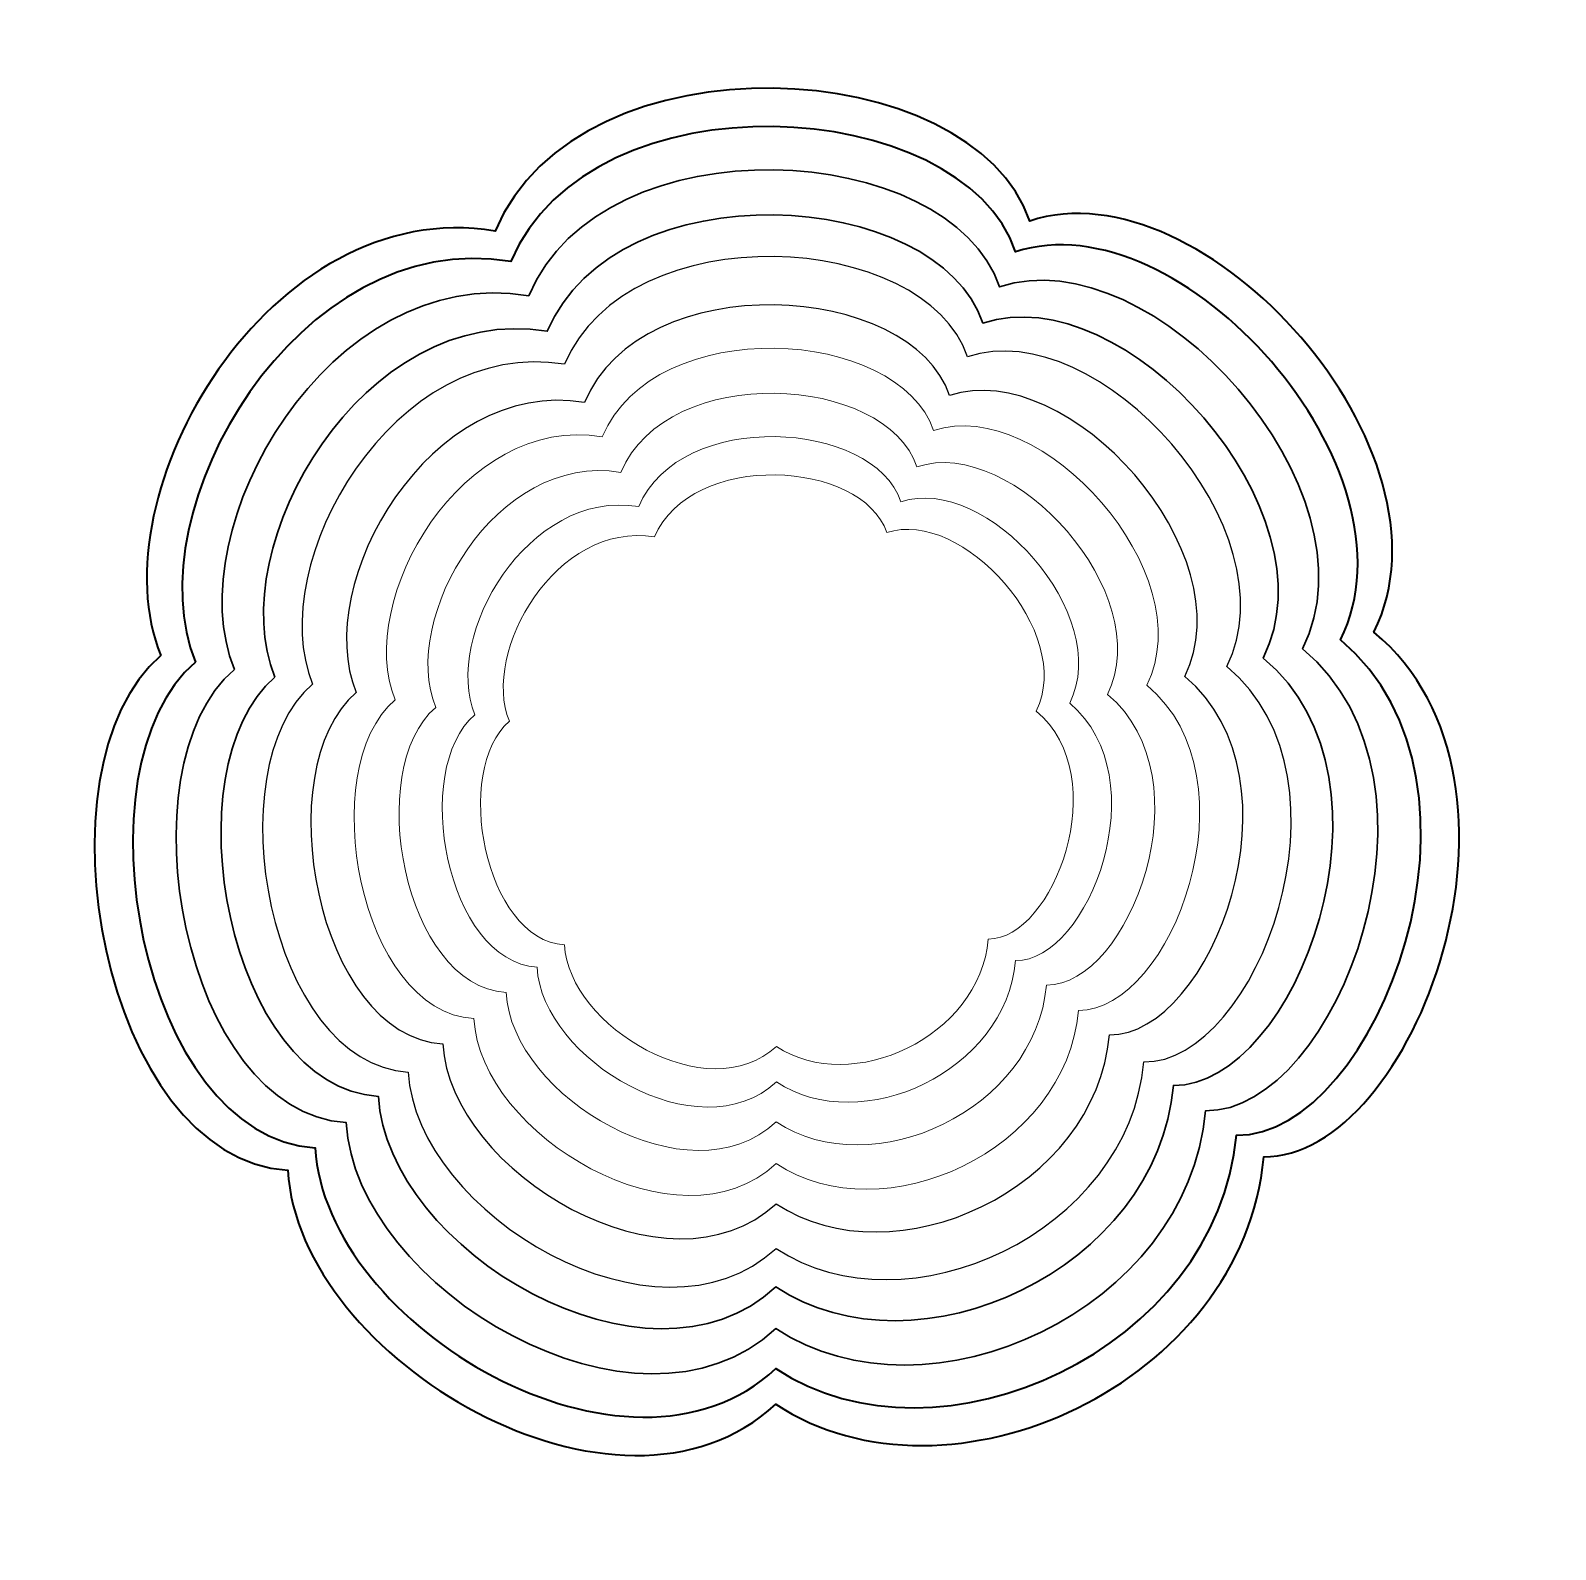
# Model space of a CAD drawing. Header units: centimetres. Extents: x -7.8 to 8.1, y -8.1 to 7.7.
import ezdxf

# ---------------------------------------------------------------- set-up
doc = ezdxf.new("R2010")
doc.units = ezdxf.units.CM
doc.header["$MEASUREMENT"] = 0
doc.layers.add('Layer 1', color=7, linetype='Continuous')

msp = doc.modelspace()

# ---------------------------------------------------------------- linework, layer by layer
at = {"layer": 'Layer 1', "color": 11, "lineweight": 35}
msp.add_open_spline([(-6.43446, 1.21437), (-7.12121, 2.88885), (-5.30107, 6.03874), (-2.94402, 5.64724), (-2.94402, 5.64724), (-2.06069, 7.74213), (2.05866, 7.49639), (2.64069, 5.75195), (2.64069, 5.75195), (4.46058, 6.35507), (7.17137, 3.34405), (6.23585, 1.45871), (6.23585, 1.45871), (8.13197, -0.12227), (6.64379, -4.04053), (5.084, -4.02129), (5.084, -4.02129), (4.87667, -6.38418), (1.79499, -7.79945), (-0.01204, -6.60422), (-0.01204, -6.60422), (-1.64913, -8.12276), (-5.00175, -6.13361), (-5.10809, -4.16091), (-5.10809, -4.16091), (-7.04115, -4.04456), (-7.7956, 0.05089), (-6.43446, 1.21437)], degree=3, knots=[0, 0, 0, 0, 0.125, 0.125, 0.125, 0.125, 0.25, 0.25, 0.25, 0.25, 0.375, 0.375, 0.375, 0.375, 0.5, 0.5, 0.5, 0.5, 0.625, 0.625, 0.625, 0.625, 0.75, 0.75, 0.75, 0.75, 1, 1, 1, 1], dxfattribs=at)
at = {"layer": 'Layer 1', "color": 13, "lineweight": 35}
msp.add_open_spline([(-6.0736, 1.14625), (-6.72183, 2.72682), (-5.00377, 5.70006), (-2.7789, 5.33051), (-2.7789, 5.33051), (-1.94511, 7.30792), (1.94322, 7.07595), (2.49261, 5.42935), (2.49261, 5.42935), (4.21044, 5.99864), (6.7692, 3.15649), (5.88615, 1.37688), (5.88615, 1.37688), (7.67593, -0.11543), (6.27121, -3.81396), (4.7989, -3.79579), (4.7989, -3.79579), (4.6032, -6.02617), (1.69434, -7.36207), (-0.01135, -6.23386), (-0.01135, -6.23386), (-1.55664, -7.66725), (-4.72124, -5.78965), (-4.82161, -3.92758), (-4.82161, -3.92758), (-6.64626, -3.81776), (-7.35841, 0.04802), (-6.0736, 1.14625)], degree=3, knots=[0, 0, 0, 0, 0.125, 0.125, 0.125, 0.125, 0.25, 0.25, 0.25, 0.25, 0.375, 0.375, 0.375, 0.375, 0.5, 0.5, 0.5, 0.5, 0.625, 0.625, 0.625, 0.625, 0.75, 0.75, 0.75, 0.75, 1, 1, 1, 1], dxfattribs=at)
at = {"layer": 'Layer 1', "color": 20, "lineweight": 30}
msp.add_open_spline([(-5.66567, 1.06924), (-6.27037, 2.54365), (-4.6677, 5.3172), (-2.59226, 4.97247), (-2.59226, 4.97247), (-1.81446, 6.81707), (1.81272, 6.60069), (2.32521, 5.06467), (2.32521, 5.06467), (3.92766, 5.59573), (6.31457, 2.94446), (5.49082, 1.28437), (5.49082, 1.28437), (7.1604, -0.10772), (5.85002, -3.55784), (4.47659, -3.54089), (4.47659, -3.54089), (4.29404, -5.62147), (1.58054, -6.86765), (-0.0106, -5.81522), (-0.0106, -5.81522), (-1.45208, -7.15232), (-4.40414, -5.40082), (-4.49777, -3.66382), (-4.49777, -3.66382), (-6.19988, -3.56137), (-6.86419, 0.04477), (-5.66567, 1.06924)], degree=3, knots=[0, 0, 0, 0, 0.125, 0.125, 0.125, 0.125, 0.25, 0.25, 0.25, 0.25, 0.375, 0.375, 0.375, 0.375, 0.5, 0.5, 0.5, 0.5, 0.625, 0.625, 0.625, 0.625, 0.75, 0.75, 0.75, 0.75, 1, 1, 1, 1], dxfattribs=at)
at = {"layer": 'Layer 1', "color": 12, "lineweight": 30}
msp.add_open_spline([(-5.24205, 0.98927), (-5.80153, 2.35344), (-4.3187, 4.91962), (-2.39843, 4.60066), (-2.39843, 4.60066), (-1.67879, 6.30735), (1.67719, 6.10714), (2.15137, 4.68597), (2.15137, 4.68597), (3.63401, 5.17732), (5.84245, 2.72428), (5.08029, 1.18832), (5.08029, 1.18832), (6.62503, -0.09968), (5.41263, -3.29185), (4.14189, -3.27616), (4.14189, -3.27616), (3.97299, -5.20118), (1.46237, -6.35418), (-0.0098, -5.38044), (-0.0098, -5.38044), (-1.34351, -6.61758), (-4.07485, -4.99704), (-4.16148, -3.38991), (-4.16148, -3.38991), (-5.73632, -3.29512), (-6.35097, 0.04139), (-5.24205, 0.98927)], degree=3, knots=[0, 0, 0, 0, 0.125, 0.125, 0.125, 0.125, 0.25, 0.25, 0.25, 0.25, 0.375, 0.375, 0.375, 0.375, 0.5, 0.5, 0.5, 0.5, 0.625, 0.625, 0.625, 0.625, 0.75, 0.75, 0.75, 0.75, 1, 1, 1, 1], dxfattribs=at)
at = {"layer": 'Layer 1', "color": 14, "lineweight": 25}
msp.add_open_spline([(-4.84981, 0.91522), (-5.36743, 2.17732), (-3.99555, 4.55149), (-2.21897, 4.2564), (-2.21897, 4.2564), (-1.55317, 5.83538), (1.5517, 5.65016), (1.9904, 4.33533), (1.9904, 4.33533), (3.3621, 4.78992), (5.4053, 2.52042), (4.70017, 1.09938), (4.70017, 1.09938), (6.12933, -0.09225), (5.00764, -3.04556), (3.83199, -3.03105), (3.83199, -3.03105), (3.67572, -4.81203), (1.35296, -5.87876), (-0.00906, -4.97788), (-0.00906, -4.97788), (-1.24297, -6.12246), (-3.76994, -4.62317), (-3.85009, -3.13629), (-3.85009, -3.13629), (-5.3071, -3.0486), (-5.87575, 0.03827), (-4.84981, 0.91522)], degree=3, knots=[0, 0, 0, 0, 0.125, 0.125, 0.125, 0.125, 0.25, 0.25, 0.25, 0.25, 0.375, 0.375, 0.375, 0.375, 0.5, 0.5, 0.5, 0.5, 0.625, 0.625, 0.625, 0.625, 0.75, 0.75, 0.75, 0.75, 1, 1, 1, 1], dxfattribs=at)
at = {"layer": 'Layer 1', "color": 16, "lineweight": 25}
msp.add_open_spline([(-4.39482, 0.82932), (-4.86388, 1.97302), (-3.6207, 4.12445), (-2.01078, 3.85705), (-2.01078, 3.85705), (-1.40745, 5.2879), (1.40614, 5.12005), (1.80368, 3.92857), (1.80368, 3.92857), (3.04669, 4.34051), (4.89821, 2.28393), (4.25924, 0.9962), (4.25924, 0.9962), (5.55432, -0.08364), (4.53787, -2.75988), (3.47251, -2.74674), (3.47251, -2.74674), (3.3309, -4.36064), (1.22605, -5.32729), (-0.00819, -4.51093), (-0.00819, -4.51093), (-1.12635, -5.54811), (-3.41625, -4.18948), (-3.48888, -2.84209), (-3.48888, -2.84209), (-4.8092, -2.76263), (-5.3245, 0.03464), (-4.39482, 0.82932)], degree=3, knots=[0, 0, 0, 0, 0.125, 0.125, 0.125, 0.125, 0.25, 0.25, 0.25, 0.25, 0.375, 0.375, 0.375, 0.375, 0.5, 0.5, 0.5, 0.5, 0.625, 0.625, 0.625, 0.625, 0.75, 0.75, 0.75, 0.75, 1, 1, 1, 1], dxfattribs=at)
at = {"layer": 'Layer 1', "color": 18, "lineweight": 20}
msp.add_open_spline([(-3.98689, 0.75231), (-4.41241, 1.78985), (-3.28462, 3.7416), (-1.82414, 3.49901), (-1.82414, 3.49901), (-1.27681, 4.79705), (1.27563, 4.64478), (1.63627, 3.56389), (1.63627, 3.56389), (2.76391, 3.93759), (4.44358, 2.0719), (3.86391, 0.9037), (3.86391, 0.9037), (5.03879, -0.07591), (4.11668, -2.50375), (3.1502, -2.49182), (3.1502, -2.49182), (3.02174, -3.95592), (1.11225, -4.83285), (-0.00742, -4.09226), (-0.00742, -4.09226), (-1.02179, -5.03318), (-3.09915, -3.80066), (-3.16504, -2.57833), (-3.16504, -2.57833), (-4.36281, -2.50624), (-4.83028, 0.03139), (-3.98689, 0.75231)], degree=3, knots=[0, 0, 0, 0, 0.125, 0.125, 0.125, 0.125, 0.25, 0.25, 0.25, 0.25, 0.375, 0.375, 0.375, 0.375, 0.5, 0.5, 0.5, 0.5, 0.625, 0.625, 0.625, 0.625, 0.75, 0.75, 0.75, 0.75, 1, 1, 1, 1], dxfattribs=at)
at = {"layer": 'Layer 1', "color": 22, "lineweight": 20}
msp.add_open_spline([(-3.56327, 0.67234), (-3.94358, 1.59964), (-2.93562, 3.34401), (-1.63031, 3.1272), (-1.63031, 3.1272), (-1.14113, 4.28733), (1.14011, 4.15124), (1.46243, 3.18519), (1.46243, 3.18519), (2.47026, 3.51919), (3.97146, 1.85172), (3.45338, 0.80765), (3.45338, 0.80765), (4.50342, -0.06788), (3.67929, -2.23776), (2.8155, -2.2271), (2.8155, -2.2271), (2.70069, -3.53564), (0.99409, -4.3194), (-0.00663, -3.65749), (-0.00663, -3.65749), (-0.91322, -4.49844), (-2.76986, -3.39687), (-2.82875, -2.30442), (-2.82875, -2.30442), (-3.89926, -2.23999), (-4.31706, 0.02802), (-3.56328, 0.67234), (-3.56328, 0.67234), (-3.56328, 0.67234), (-3.56327, 0.67234), (-3.56327, 0.67234)], degree=3, knots=[0, 0, 0, 0, 0.11111111, 0.11111111, 0.11111111, 0.11111111, 0.22222222, 0.22222222, 0.22222222, 0.22222222, 0.33333333, 0.33333333, 0.33333333, 0.33333333, 0.44444444, 0.44444444, 0.44444444, 0.44444444, 0.55555556, 0.55555556, 0.55555556, 0.55555556, 0.66666667, 0.66666667, 0.66666667, 0.66666667, 0.77777778, 0.77777778, 0.77777778, 0.77777778, 1, 1, 1, 1], dxfattribs=at)
at = {"layer": 'Layer 1', "color": 17, "lineweight": 18}
msp.add_open_spline([(-3.15534, 0.59533), (-3.49212, 1.41648), (-2.59954, 2.96116), (-1.44366, 2.76916), (-1.44366, 2.76916), (-1.01048, 3.79648), (1.00961, 3.67597), (1.29503, 2.82051), (1.29503, 2.82051), (2.18749, 3.11627), (3.51683, 1.6397), (3.05806, 0.71514), (3.05806, 0.71514), (3.9879, -0.06016), (3.25811, -1.98164), (2.49321, -1.9722), (2.49321, -1.9722), (2.39154, -3.13094), (0.88031, -3.82498), (-0.00585, -3.23884), (-0.00585, -3.23884), (-0.80866, -3.98352), (-2.45275, -3.00806), (-2.5049, -2.04066), (-2.5049, -2.04066), (-3.45285, -1.9836), (-3.82283, 0.02477), (-3.15534, 0.59533)], degree=3, knots=[0, 0, 0, 0, 0.125, 0.125, 0.125, 0.125, 0.25, 0.25, 0.25, 0.25, 0.375, 0.375, 0.375, 0.375, 0.5, 0.5, 0.5, 0.5, 0.625, 0.625, 0.625, 0.625, 0.75, 0.75, 0.75, 0.75, 1, 1, 1, 1], dxfattribs=at)
at = {"layer": 'Layer 1', "color": 13, "lineweight": 15}
msp.add_open_spline([(-2.79448, 0.5272), (-3.09274, 1.25444), (-2.30224, 2.62247), (-1.27855, 2.45243), (-1.27855, 2.45243), (-0.89491, 3.36226), (0.89416, 3.25553), (1.14694, 2.49791), (1.14694, 2.49791), (1.93734, 2.75985), (3.11465, 1.45214), (2.70835, 0.63331), (2.70835, 0.63331), (3.53185, -0.05332), (2.88552, -1.75506), (2.20809, -1.7467), (2.20809, -1.7467), (2.11804, -2.77293), (0.77964, -3.38759), (-0.00517, -2.86849), (-0.00517, -2.86849), (-0.71617, -3.52801), (-2.17224, -2.6641), (-2.21843, -1.80734), (-2.21843, -1.80734), (-3.05798, -1.75681), (-3.38564, 0.02188), (-2.79448, 0.5272)], degree=3, knots=[0, 0, 0, 0, 0.125, 0.125, 0.125, 0.125, 0.25, 0.25, 0.25, 0.25, 0.375, 0.375, 0.375, 0.375, 0.5, 0.5, 0.5, 0.5, 0.625, 0.625, 0.625, 0.625, 0.75, 0.75, 0.75, 0.75, 1, 1, 1, 1], dxfattribs=at)

doc.saveas('drawing.dxf')
